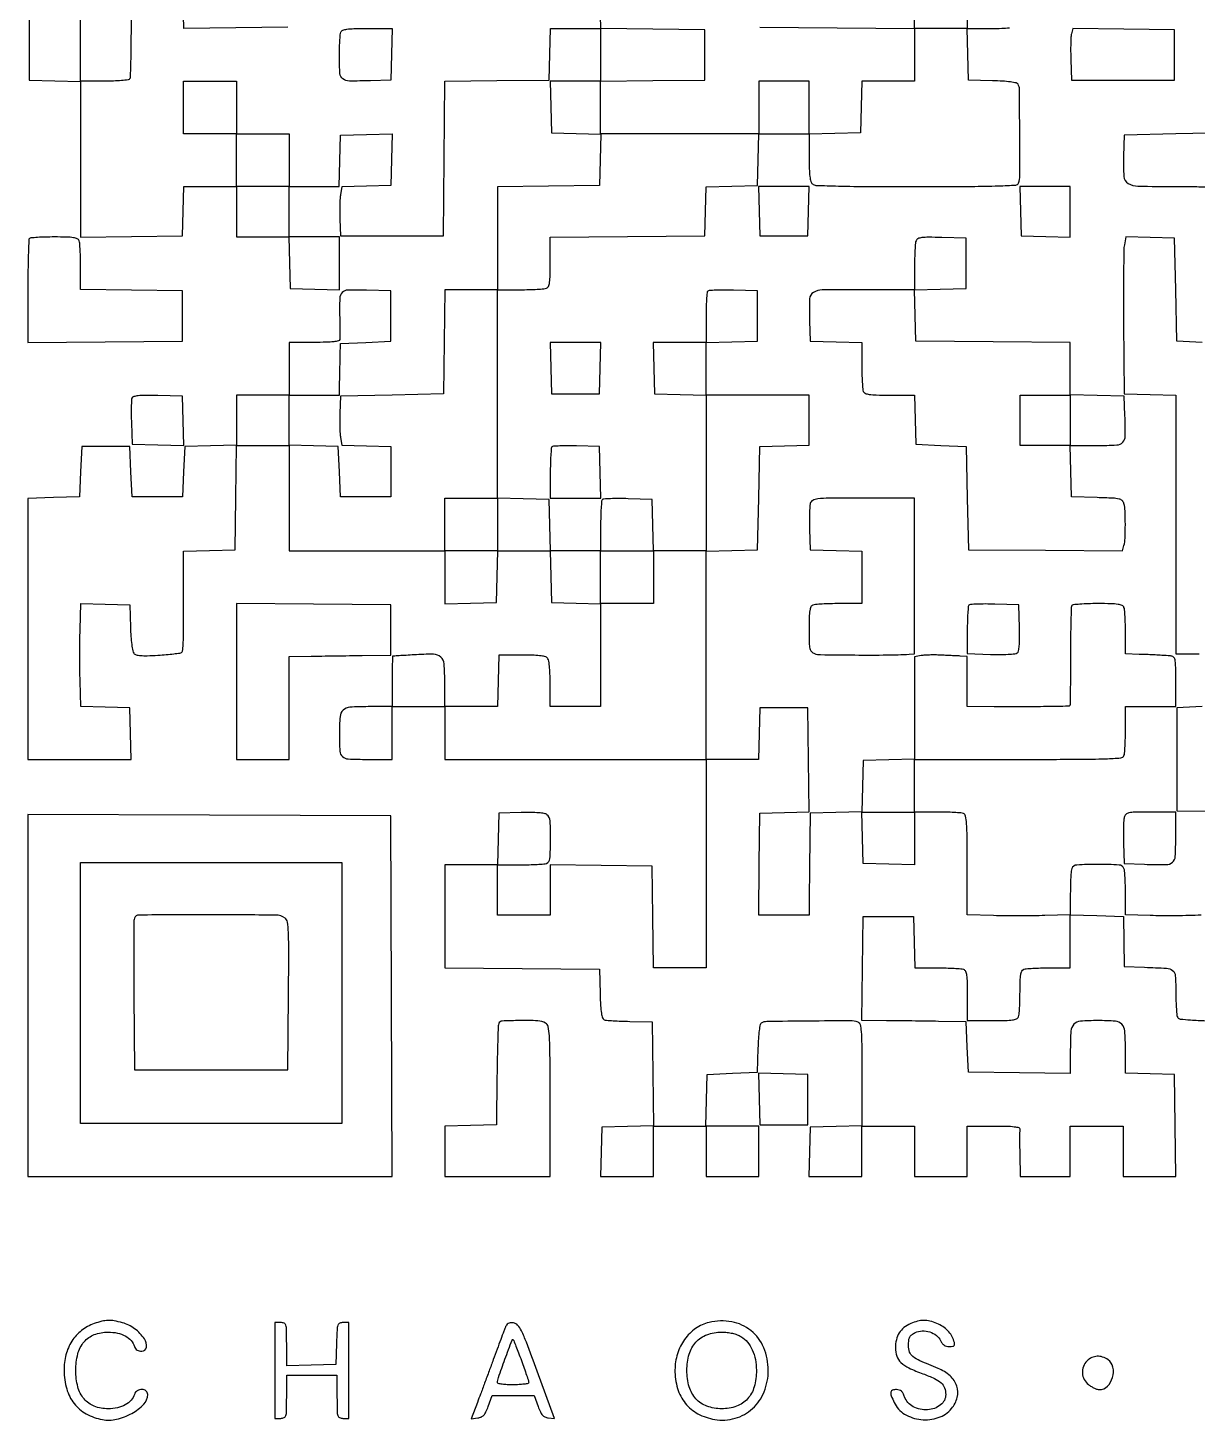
# Model space of a CAD drawing. Extents: x 179 to 1071, y 112 to 1107.
# Drawn here: x 179 to 667, y 112 to 693 of the extents above; entities that cross this region are included whole.
import ezdxf

# ---------------------------------------------------------------- set-up
doc = ezdxf.new("R2010")
doc.units = 0

msp = doc.modelspace()

# ---------------------------------------------------------------- linework, layer by layer
for points in [[(179.5, 715), (179.5, 671.5), (190.25, 671.216168), (201, 670.932337), (201, 638.446281), (201, 605.960225), (222.25, 606.230112), (243.5, 606.5), (243.784983, 616.75), (244.069966, 627), (255.034983, 627), (266, 627), (266, 616.5), (266, 606), (276.966168, 606), (287.932337, 606), (288.216168, 595.25), (288.5, 584.5), (298.75, 584.215017), (309, 583.930034), (309, 594.965017), (309, 606), (298.5, 606), (288, 606), (288, 616.5), (288, 627), (298.466168, 627), (308.932337, 627), (309.216168, 637.75), (309.5, 648.5), (320.284178, 648.784178), (331.068357, 649.068357), (330.784178, 638.284178), (330.5, 627.5), (320.288831, 627.215446), (310.077661, 626.930891), (309.481052, 623.715446, 0.030047), (309.270626, 622.018638, 0.00876), (309.150106, 619.388287, 0.008769), (309.118216, 616.415823, 0.009283), (309.192221, 613.5), (309.5, 606.5), (331, 606.5), (352.5, 606.5), (352.763827, 638.730536), (353.027655, 670.961072), (374.763827, 671.230536), (396.5, 671.5), (396.783832, 682.25), (397.067663, 693), (407.533832, 693), (418, 693), (418, 682), (418, 671), (407.466168, 671), (396.932337, 671), (397.216168, 660.25), (397.5, 649.5), (407.783473, 649.214647), (418.066946, 648.929295), (417.783473, 638.214647), (417.5, 627.5), (396.25, 627.230112), (375, 626.960225), (375, 605.480112), (375, 584), (364.019502, 584), (353.039005, 584), (352.769502, 562.25), (352.5, 540.5), (331, 540), (309.5, 539.5), (309.192221, 532.5, 0.009283), (309.118216, 529.584177, 0.008769), (309.150106, 526.611713, 0.00876), (309.270626, 523.981362, 0.030047), (309.481052, 522.284554), (310.077661, 519.069109), (320.288831, 518.784554), (330.5, 518.5), (330.5, 508), (330.5, 497.5), (320, 497.5), (309.5, 497.5), (309, 508), (308.5, 518.5), (298.25, 518.784983), (288, 519.069966), (288, 529.534983), (288, 540), (298.5, 540), (309, 540), (309.111066, 545.75, -0.000597), (309.16368, 548.315351, -0.000388), (309.230318, 551.279688, -0.00039), (309.29986, 554.172908, -0.000742), (309.361066, 556.5), (309.5, 561.5), (320, 562), (330.5, 562.5), (330.5, 573), (330.5, 583.5), (320.328217, 583.78412, 0.011983), (312.528392, 583.814999, 0.195418), (310.17146, 582.801849, 0.190154), (309.155908, 580.419943, 0.011254), (309.118381, 572.42637, -0.001773), (309.162999, 569.299259, -0.00237), (309.179978, 566.461184, -0.00165), (309.175083, 564.081611, -0.024531), (309.129791, 563.25, -0.314515), (308.605545, 562.643644, -0.032862), (306.653411, 562.282852, -0.023176), (303.524501, 562.061227, -0.006093), (298.5, 562), (288, 562), (288, 551), (288, 540), (277, 540), (266, 540), (266, 529.533832), (266, 519.067663), (255.25, 518.783832), (244.5, 518.5), (244, 508), (243.5, 497.5), (233, 497.5), (222.5, 497.5), (222, 508), (221.5, 518.5), (211.5, 518.5), (201.5, 518.5), (201, 508), (200.5, 497.5), (189.75, 497.216168), (179, 496.932337), (179, 442.466168), (179, 388), (200.533832, 388), (222.067663, 388), (221.783832, 398.75), (221.5, 409.5), (211.313661, 409.78428), (201.127322, 410.068561), (200.813661, 420.634173, -0.004716), (200.715749, 425.469323, -0.002696), (200.684084, 431.308116, -0.002693), (200.715539, 437.181943, -0.004469), (200.813009, 442.134181), (201.126018, 453.068575), (211.313009, 452.784287), (221.5, 452.5), (221.790118, 443.054124, 0.010537), (221.982701, 439.33807, 0.014199), (222.323088, 435.987669, 0.011218), (222.744058, 433.240965, 0.130282), (223.197084, 432.262528, 0.156228), (224.185641, 431.631511, 0.045078), (225.994841, 431.324531, 0.027739), (228.796498, 431.261433, 0.007302), (233.278873, 431.47473, 0.005351), (236.781245, 431.730351, 0.007631), (239.884175, 432.037988, 0.004584), (242.477203, 432.35921, 0.105679), (243.175944, 432.60874, 0.23162), (243.543342, 433.19214, 0.007686), (243.800713, 435.999393, 0.013192), (243.970166, 439.407936, 0.008634), (243.993868, 443.342414, -0.001384), (243.954355, 448.004728, -0.000779), (243.930883, 453.664084, -0.000778), (243.92498, 459.376485, -0.001273), (243.93983, 464.216168), (244, 474.932337), (254.75, 475.216168), (265.5, 475.5), (265.769502, 497.25), (266.039005, 519), (277.019502, 519), (288, 519), (288, 497), (288, 475), (320.5, 475), (353, 475), (353, 463.966168), (353, 452.932337), (363.75, 453.216168), (374.5, 453.5), (374.783832, 464.25), (375.067663, 475), (386, 475), (396.932337, 475), (397.216168, 464.25), (397.5, 453.5), (407.75, 453.215017), (418, 452.930034), (418, 431.465017), (418, 410), (407.5, 410), (397, 410), (396.984687, 419.25, 0.009417), (396.909853, 422.901756, 0.01245), (396.696332, 426.221825, 0.00988), (396.396689, 428.962891, 0.109209), (396.024555, 429.99451, 0.171222), (395.084581, 430.735978, 0.04751), (393.229992, 431.177624, 0.027898), (390.25304, 431.425439, 0.006678), (385.289868, 431.49451), (375.5, 431.5), (375.216168, 420.75), (374.932337, 410), (363.966168, 410), (353, 410), (353, 419.964816, 0.018486), (352.70887, 427.836462, 0.192208), (351.316585, 430.691543, 0.185082), (348.313111, 431.860867, 0.016937), (340.157721, 431.627347, 0.000292), (336.820772, 431.416568, 0.000466), (333.969768, 431.232141, 0.000082), (331.448979, 431.066299, 0.025908), (331.25, 431.042778, 0.358071), (331.147842, 430.924795, 0.000558), (331.073438, 427.928191, 0.003696), (331.017975, 424.52913, 0.002231), (331, 420.5), (331, 410), (321.035184, 410, 0.016247), (313.365571, 409.750721, 0.174549), (310.559388, 408.52907, 0.186703), (309.274311, 405.837384, 0.019069), (309, 398.647529, 0.01362), (309.196463, 391.43646, 0.195954), (310.269946, 389.16497, 0.176701), (312.674412, 388.169508, 0.010683), (320.606989, 388), (331, 388), (331, 399), (331, 410), (342, 410), (353, 410), (353, 399), (353, 388), (407.5, 388), (462, 388), (462, 344.5), (462, 301), (451.019888, 301), (440.039775, 301), (439.769888, 322.25), (439.5, 343.5), (418.25, 343.769888), (397, 344.039775), (397, 333.519888), (397, 323), (386, 323), (375, 323), (375, 333.5), (375, 344), (384.418213, 344, 0.005951), (388.140776, 344.044305, 0.007831), (391.534475, 344.178303, 0.005915), (394.361889, 344.367894, 0.07203), (395.418213, 344.606989, 0.291576), (396.815746, 346.49595, 0.015142), (397.12652, 354.406284, 0.016944), (396.930207, 362.28891, 0.207735), (395.600715, 364.916414, 0.132968), (394.513859, 365.412685, 0.020746), (392.150171, 365.703614, 0.018924), (388.957683, 365.84141, 0.009044), (384.850715, 365.788859), (375.5, 365.5), (375.216168, 354.75), (374.932337, 344), (363.966168, 344), (353, 344), (353, 322.513853), (353, 301.027706), (385.25, 300.763853), (417.5, 300.5), (417.78548, 290.205, 0.006512), (417.990646, 285.172696, 0.02504), (418.315173, 282.058752, 0.038147), (418.771319, 280.112102, 0.228339), (419.465675, 279.374798, 0.070471), (420.418437, 279.156034, 0.004821), (423.188385, 278.946933, 0.006813), (426.508777, 278.773856, 0.005059), (430.180195, 278.669798), (439.5, 278.5), (439.769408, 256.784029), (440.038815, 235.068057), (429.269408, 234.784029), (418.5, 234.5), (418.215017, 224.25), (417.930034, 214), (428.965017, 214), (440, 214), (440, 224.5), (440, 235), (451, 235), (462, 235), (462, 224.5), (462, 214), (473, 214), (484, 214), (484, 224.5), (484, 235), (472.966168, 235), (461.932337, 235), (462.216168, 245.75), (462.5, 256.5), (473, 257), (483.5, 257.5), (483.788805, 267.464966, -0.009185), (483.978344, 271.465495, -0.015642), (484.302506, 274.797089, -0.011428), (484.70247, 277.423379, -0.213988), (485.160452, 278.099165, -0.13594), (487.320716, 278.728202, -0.001145), (504.929603, 278.919042, -0.001586), (522.196447, 279.011854, -0.092414), (525.290056, 278.44219, -0.246595), (526.259679, 277.338547, -0.039969), (526.722306, 274.423861, -0.017504), (526.9528, 269.005, -0.001876), (527, 256.426843), (527, 235.067663), (516.25, 234.783832), (505.5, 234.5), (505.215017, 224.25), (504.930034, 214), (515.965017, 214), (527, 214), (527, 224.5), (527, 235), (538, 235), (549, 235), (549, 224.5), (549, 214), (560, 214), (571, 214), (571, 224.5), (571, 235), (582.043837, 235, -0.005353), (587.436059, 234.942266, -0.023244), (590.625709, 234.725378, -0.037204), (592.514505, 234.364582, -0.375493), (592.925354, 233.75, 0.029686), (592.865555, 232.894407, 0.001563), (592.84552, 230.15, 0.00246), (592.84795, 226.884359, 0.001786), (592.881517, 223.25), (593, 214), (603.5, 214), (614, 214), (614, 224.5), (614, 235), (625, 235), (636, 235), (636, 224.5), (636, 214), (647.019888, 214), (658.039775, 214), (657.769888, 235.25), (657.5, 256.5), (647.25, 256.784983), (637, 257.069966), (637, 266.999799, 0.016485), (636.747657, 274.651262, 0.17634), (635.514519, 277.449907, 0.185219), (632.799468, 278.729405, 0.018529), (625.5, 279, 0.018566), (618.196227, 278.728706, 0.18577), (615.482591, 277.445848, 0.175931), (614.251099, 274.639645, 0.016312), (614, 266.944929), (614, 256.960225), (592.75, 257.230112), (571.5, 257.5), (571, 268), (570.5, 278.5), (559, 278.679933, 0.000635), (553.850363, 278.753963, 0.000405), (547.861459, 278.827593, 0.000407), (541.989287, 278.890248, 0.000758), (537.230498, 278.929933), (526.960995, 279), (527.230498, 300.75), (527.5, 322.5), (538, 322.5), (548.5, 322.5), (548.783832, 311.75), (549.067663, 301), (558.452044, 301, -0.005972), (562.161644, 300.955693, -0.007852), (565.544413, 300.821697, -0.005942), (568.36267, 300.632085, -0.07196), (569.418213, 300.393011, -0.205218), (570.23239, 299.601595, -0.063068), (570.69735, 297.913621, -0.030363), (570.940414, 294.960143, -0.005351), (571, 289.393011), (571, 279), (581.393011, 279, 0.005351), (586.960143, 279.059586, 0.030363), (589.913621, 279.30265, 0.063068), (591.601595, 279.76761, 0.205218), (592.393011, 280.581787, 0.070701), (592.631706, 281.623534, 0.006434), (592.821697, 284.287222, 0.008233), (592.955664, 287.484808, 0.006352), (593, 290.974799, -0.006824), (593.063195, 295.605148, -0.03479), (593.312102, 298.167248, -0.070258), (593.783827, 299.656877, -0.191652), (594.581787, 300.393011, -0.070946), (595.626193, 300.631778, -0.006338), (598.31865, 300.821697, -0.008159), (601.550804, 300.955669, -0.006277), (605.081787, 301), (614, 301), (614, 312.032751), (614, 323.065502), (625.102322, 322.782751), (636.204643, 322.5), (636.352322, 312), (636.5, 301.5), (645, 301.24922, -0.007385), (654.164431, 300.843286, -0.15642), (656.674832, 299.871436, -0.210445), (657.795415, 297.69926, -0.014945), (658.015313, 290.730948, 0.007823), (658.078056, 287.105486, 0.010753), (658.255482, 283.850545, 0.007677), (658.502305, 281.155111, 0.115324), (658.811407, 280.270909, 0.228384), (659.821704, 279.64341, 0.009456), (664.179757, 279.259718, 0.01097), (670.538324, 278.960859, 0.003025)], [(222.102628, 703.100652, 0.002817), (222.046534, 692.840327, -0.002735), (222.005607, 685.125228, -0.004251), (221.877342, 678.472633, -0.001363), (221.701992, 672.726258, -0.130825), (221.465907, 671.944837, -0.227666), (220.878509, 671.56873, -0.008073), (218.133335, 671.277546, -0.013504), (214.792931, 671.068415, -0.00888), (210.940983, 671), (201, 671), (200.945393, 681.75, -0.00107), (200.927502, 687.836238, -0.000209), (200.923312, 698.805052, -0.000222)], [(668.614997, 323, -0.005772), (663.695685, 322.830917, -0.003519), (657.882746, 322.739212, -0.003526), (652.119169, 322.729502, -0.006238), (647.364997, 322.814338), (637, 323.128677), (637, 331.982551, 0.006322), (636.955666, 335.488883, 0.008203), (636.821697, 338.70025, 0.006396), (636.631734, 341.375401, 0.070799), (636.393011, 342.418213, 0.294833), (634.336862, 343.920436, 0.014388), (625.5, 344.174786, 0.014388), (616.663138, 343.920436, 0.294833), (614.606989, 342.418213, 0.070799), (614.368266, 341.375401, 0.006396), (614.178303, 338.70025, 0.008203), (614.044334, 335.488883, 0.006322), (614, 331.982551), (614, 323.128677), (603.400107, 322.814338, -0.004692), (598.554047, 322.716137, -0.002696), (592.712026, 322.6841, -0.002693), (586.841483, 322.71519, -0.004492), (581.900107, 322.812384), (571, 323.124768), (571, 343.955395, 0.002113), (570.950186, 355.740773, 0.016301), (570.723731, 361.253842, 0.031071), (570.301136, 364.347193, 0.257072), (569.418213, 365.393011, 0.07203), (568.361889, 365.632106, 0.005915), (565.534475, 365.821697, 0.007831), (562.140776, 365.955695, 0.005951), (558.418213, 366), (549, 366), (549, 354.966168), (549, 343.932337), (538.25, 344.216168), (527.5, 344.5), (527.215829, 355.283485), (526.931657, 366.06697), (516.215829, 365.783485), (505.5, 365.5), (505.322108, 354.5, 0.000681), (505.248714, 349.544418, 0.000421), (505.17529, 343.720312, 0.000422), (505.112467, 337.967405, 0.00076), (505.072108, 333.25), (505, 323), (494.480112, 323), (483.960225, 323), (484.230112, 344.25), (484.5, 365.5), (494.769404, 365.785197), (505.038809, 366.070395), (504.769404, 387.785197), (504.5, 409.5), (494.5, 409.5), (484.5, 409.5), (484.216168, 398.75), (483.932337, 388), (472.966168, 388), (462, 388), (462, 431.5), (462, 475), (451, 475), (440, 475), (440, 464), (440, 453), (429, 453), (418, 453), (418, 464), (418, 475), (407.533832, 475), (397.067663, 475), (396.783832, 485.75), (396.5, 496.5), (385.75, 496.783832), (375, 497.067663), (375, 486.033832), (375, 475), (364, 475), (353, 475), (353, 486), (353, 497), (364, 497), (375, 497), (375, 540.5), (375, 584), (384.418213, 584, 0.005951), (388.140776, 584.044305, 0.007831), (391.534475, 584.178303, 0.005915), (394.361889, 584.367894, 0.07203), (395.418213, 584.606989, 0.205108), (396.23226, 585.397946, 0.063129), (396.69728, 587.084163, 0.030397), (396.940388, 590.034221, 0.005362), (397, 595.593136), (397, 605.972294), (429.25, 606.236147), (461.5, 606.5), (461.784613, 616.716519), (462.069227, 626.933039), (472.784613, 627.216519), (483.5, 627.5), (483.783832, 638.25), (484.067663, 649), (451.033832, 649), (418, 649), (418, 659.980498), (418, 670.960995), (439.75, 671.230498), (461.5, 671.5), (461.5, 682), (461.5, 692.5), (439.783635, 692.769409), (418.06727, 693.038817), (417.783635, 703.769409)], [(571, 703.393011), (571, 693), (580.877555, 693, 0.007901), (585.397263, 693.071425, 0.021062), (588.612984, 693.308923, 0.025568)], [(484.5, 693.5), (516.75, 693.236147), (549, 692.972294), (549, 702.404359, -0.005942)], [(679.5, 649.5), (658, 649), (636.5, 648.5), (636.211167, 639.756819, 0.02411), (636.340494, 631.241794, 0.251011), (638.123981, 628.366877, 0.126743), (642.227087, 627.224508, 0.004849), (658.181631, 627.069767, -0.003685), (665.962126, 627.012422, -0.005791), (672.644869, 626.836479, -0.001881)], [(669, 562), (658.5, 562.5), (658, 584), (657.5, 605.5), (647.301769, 605.784412), (637.103537, 606.068823), (636.544182, 602.784412, 0.038415), (636.330077, 600.461078, 0.001474), (636.224803, 591.799171, 0.002632), (636.184386, 581.540652, 0.001852), (636.242413, 570), (636.5, 540.5), (647.25, 540.216168), (658, 539.932337), (658.050699, 529.716168, -0.001057), (658.068554, 523.449345, -0.000128), (658.075185, 509.649437, -0.000152), (658.073907, 493.250024, -0.000125), (658.062863, 475.75), (658.024329, 432), (667.762165, 431.984687, -0.007765)]]:
    msp.add_lwpolyline(points, format="xyb")
for points in [[(287.5, 693.5), (265.784029, 693.230592), (244.068057, 692.961185), (243.784029, 703.730592)], [(669, 410), (658.5, 409.5), (658.5, 388), (658.5, 366.5), (691.283971, 366.236292)]]:
    msp.add_lwpolyline(points)
for points in [[(330.783832, 682.25), (330.5, 671.5), (322, 671.204946, -0.009253), (313.164284, 671.06185, -0.161461), (310.475084, 671.960401, -0.216958), (309.247889, 674.202118, -0.018396), (309, 680.937265, -0.00629), (309.044332, 684.460948, -0.008172), (309.178303, 687.686947, -0.006355), (309.368235, 690.374278, -0.070903), (309.606989, 691.418213, -0.205485), (310.399526, 692.232706, -0.062919), (312.091792, 692.697521, -0.03028), (315.053621, 692.940479, -0.005326), (320.640821, 693), (331.067663, 693)], [(549, 682), (549, 671), (538.033832, 671), (527.067663, 671), (526.783832, 660.25), (526.5, 649.5), (515.75, 649.216168), (505, 648.932337), (505, 659.966168), (505, 671), (494.5, 671), (484, 671), (484, 660), (484, 649), (494.5, 649), (505, 649), (505, 639.122445, 0.007496), (505.070532, 634.417832, 0.023288), (505.313089, 631.255375, 0.032285), (505.71608, 629.133236, 0.157755), (506.362163, 628.114395, 0.165876), (507.867034, 627.541132, 0.002579), (517.230604, 627.259671, 0.00503), (530.088268, 627.068957, 0.001489), (549.771172, 627.033641, 0.001067), (572.754849, 627.109883, 0.007225), (584.125584, 627.33621, 0.006413), (591.233661, 627.671805, 0.294166), (592.360571, 628.497249, 0.091583), (592.925571, 631.537378, 0.001415), (592.894574, 649.40662, 0.001003), (592.77483, 667.634522, 0.137099), (592.172422, 669.721015, 0.203802), (591.400596, 670.266368, 0.018688), (589.037949, 670.685702, 0.01895), (585.782755, 671.013589, 0.00838), (581.464966, 671.211195), (571.5, 671.5), (571.216168, 682.25), (570.932337, 693), (559.966168, 693), (549, 693)], [(614.478972, 690.769818, 0.047804), (614.273473, 689.411203, 0.007286), (614.163731, 686.669884, 0.008098), (614.133698, 683.420747, 0.006937), (614.204946, 680), (614.5, 671.5), (636, 671.5), (657.5, 671.5), (657.5, 682), (657.5, 692.5), (636.274026, 692.769818), (615.048052, 693.039636)], [(179.666667, 605.333333, 0.189792), (179.396104, 604.711293, 0.00122), (179.195833, 598.591764, 0.004647), (179.048092, 591.550756, 0.002921), (179, 583.31948), (179, 561.972294), (211.25, 562.236147), (243.5, 562.5), (243.5, 573), (243.5, 583.5), (222.25, 583.769888), (201, 584.039775), (201, 593.4381, 0.005963), (200.955694, 597.153043, 0.007843), (200.821697, 600.540317, 0.005931), (200.632094, 603.362347, 0.071989), (200.393011, 604.418213, 0.199759), (199.624187, 605.225925, 0.066055), (198.020372, 605.693741, 0.032092), (195.231606, 605.939041, 0.005893), (190.059678, 606, 0.006396), (186.284117, 605.951702, 0.009619), (182.994614, 605.804167, 0.005003), (180.240534, 605.599816, 0.177151)], [(549.619905, 604.451872, 0.071617), (549.375852, 603.377748, 0.006076), (549.182097, 600.544363, 0.007957), (549.045258, 597.143198, 0.006075), (549, 593.418213), (549, 584), (527.519052, 584, 0.003484), (510.504163, 583.881453, 0.129107), (506.800938, 582.853655, 0.257598), (505.205453, 580.186192, 0.017378), (505.204946, 571), (505.5, 562.5), (516.25, 562.216168), (527, 561.932337), (527, 552.547956, 0.005972), (527.044307, 548.838356, 0.007852), (527.178303, 545.455587, 0.005942), (527.367915, 542.63733, 0.07196), (527.606989, 541.581787, 0.204941), (528.397244, 540.767938, 0.063222), (530.080782, 540.302828, 0.030449), (533.025624, 540.059653, 0.005378), (538.572006, 540), (548.930034, 540), (549.215017, 529.75), (549.5, 519.5), (560, 519), (570.5, 518.5), (571, 497), (571.5, 475.5), (603.629787, 475.236306), (635.759575, 474.972611), (636.366133, 477.236306, 0.055072), (636.833963, 480.295127, 0.010261), (636.954652, 485.982964, 0.010237), (636.842148, 491.670464, 0.055476), (636.378274, 494.717265, 0.141505), (635.627557, 495.960978, 0.132685), (634.311084, 496.650964, 0.0442), (631.7238, 496.990753, 0.00392), (625.141929, 497.217265), (614.5, 497.5), (614.216168, 508.25), (613.932337, 519), (624.947116, 519, 0.011644), (633.386769, 519.196568, 0.193791), (635.888604, 520.342175, 0.190015), (636.923746, 522.911448, 0.011127), (636.796504, 531.503355), (636.5, 539.5), (625.25, 539.782751), (614, 540.065502), (614, 551.018898), (614, 561.972294), (581.75, 562.236147), (549.5, 562.5), (549.216515, 573.215829), (548.93303, 583.931657), (559.716515, 584.215829), (570.5, 584.5), (570.5, 595), (570.5, 605.5), (560.369905, 605.783659, 0.005077), (554.789027, 605.883234, 0.032748), (551.976461, 605.720524, 0.074653), (550.405548, 605.281886, 0.198307)], [(462.699448, 583.366114, 0.177451), (462.419778, 582.762931, 0.004898), (462.205463, 579.836713, 0.009512), (462.050668, 576.343898, 0.006317), (462, 572.333333), (462, 562), (450.966168, 562), (439.932337, 562), (440.216168, 551.25), (440.5, 540.5), (451.25, 540.216168), (462, 539.932337), (462, 507.432337), (462, 474.932337), (472.75, 475.216168), (483.5, 475.5), (484, 497), (484.5, 518.5), (494.75, 518.784983), (505, 519.069966), (505, 529.534983), (505, 540), (483.5, 540), (462, 540), (462, 550.966168), (462, 561.932337), (472.75, 562.216168), (483.5, 562.5), (483.5, 573), (483.5, 583.5), (473.449448, 583.782781, 0.006672), (469.547259, 583.840477, 0.010046), (466.145783, 583.777033, 0.005301), (463.300668, 583.636532, 0.183378)], [(222.44069, 538.706038, 0.08044), (222.24673, 537.777249, 0.005694), (222.156546, 535.121982, 0.007919), (222.135127, 531.937236, 0.005886), (222.208575, 528.420857), (222.5, 519.5), (233.285361, 519.21581), (244.070721, 518.931619), (243.785361, 529.21581), (243.5, 539.5), (233.232115, 539.785181, 0.005806), (228.041094, 539.869045, 0.026058), (225.006728, 539.724611, 0.044386), (223.172066, 539.374845, 0.236067)], [(397.700461, 518.367127, 0.177417), (397.420396, 517.763196, 0.00491), (397.20576, 514.83701, 0.009524), (397.050742, 511.343969, 0.006326), (397, 507.333333), (397, 497), (407.533832, 497), (418.067663, 497), (417.783832, 507.75), (417.5, 518.5), (407.950461, 518.783794, 0.007041), (404.240283, 518.841782, 0.010544), (401.000338, 518.778463, 0.005798), (398.297812, 518.637197, 0.182377)], [(418.699448, 496.366114, 0.177451), (418.419778, 495.762931, 0.004898), (418.205463, 492.836713, 0.009512), (418.050668, 489.343898, 0.006317), (418, 485.333333), (418, 475), (429.033832, 475), (440.067663, 475), (439.783832, 485.75), (439.5, 496.5), (429.449448, 496.782781, 0.006672), (425.547259, 496.840477, 0.010046), (422.145783, 496.777033, 0.005301), (419.300668, 496.636532, 0.183378)], [(505.473998, 494.75, 0.047969), (505.270341, 493.400533, 0.007225), (505.16227, 490.664062, 0.008052), (505.13333, 487.419301, 0.006878), (505.204946, 484), (505.5, 475.5), (516.25, 475.216168), (527, 474.932337), (527, 463.966168), (527, 453), (517.581787, 453, 0.005951), (513.859224, 452.955695, 0.007831), (510.465525, 452.821697, 0.005915), (507.638111, 452.632106, 0.07203), (506.581787, 452.393011, 0.197107), (505.777238, 451.634987, 0.067463), (505.308102, 450.06985, 0.032957), (505.061662, 447.357436, 0.006179), (505, 442.36826, 0.004644), (505.053958, 436.55937, 0.049611), (505.330817, 434.218381, 0.136947), (505.996558, 432.967414, 0.118073), (507.25, 432.156054, 0.081883), (509.766064, 431.708543, 0.001353), (524.041652, 431.567013, 0.003858), (537.647886, 431.573928, 0.012222), (546.75, 431.871365), (549, 432), (549, 464.5), (549, 497), (527.519052, 497, 0.001335), (513.232408, 496.961864, 0.024098), (508.666665, 496.717249, 0.09572), (506.510564, 496.067801, 0.213591)], [(266, 420.513853), (266, 388), (277, 388), (288, 388), (288, 409.5), (288, 431), (297.25, 431.086779, 0.000584), (301.645003, 431.133146, 0.000277), (307.307812, 431.202645, 0.000275), (313.230203, 431.281867, 0.000389), (318.5, 431.359357), (330.5, 431.545156), (330.5, 442.022578), (330.5, 452.5), (298.25, 452.763853), (266, 453.027706)], [(614.593901, 452.151935, 0.131866), (614.381504, 451.443686, 0.001085), (614.223732, 445.594646, 0.003784), (614.10762, 438.856242, 0.002415), (614.069767, 431.020152, -0.001417), (614.047672, 423.221377, -0.002309), (613.979616, 416.604625, -0.000304), (613.88842, 410.725865, -0.194726), (613.762869, 410.429536, -0.194303), (613.151192, 410.169787, -0.000538), (604.033052, 410.017738, -0.003154), (593.863671, 409.923279, -0.002123), (582.25, 409.937986), (571, 410), (571, 420.5), (571, 431), (568, 431.125, -0.000897), (566.490601, 431.190605, -0.000321), (564.339063, 431.289374, -0.000319), (561.979926, 431.4007, -0.000377), (559.75, 431.50904, 0.009924), (557.538322, 431.574202, 0.00879), (555.234375, 431.555835, 0.008861), (553.160189, 431.466024, 0.026501), (551.75, 431.304585), (549, 430.841089), (549, 409.454376), (549, 388.067663), (538.25, 387.783832), (527.5, 387.5), (527.216168, 376.75), (526.932337, 366), (537.966168, 366), (549, 366), (549, 377), (549, 388), (592.393011, 388, 0.00089), (617.663739, 388.044988, 0.008094), (628.682637, 388.26261, 0.010271), (635.111256, 388.626062, 0.28955), (636.393011, 389.581787, 0.07203), (636.632106, 390.638111, 0.005915), (636.821697, 393.465525, 0.007831), (636.955695, 396.859224, 0.005951), (637, 400.581787), (637, 410), (647.5, 410), (658, 410), (658, 420.5, 0.003352), (657.954921, 427.224924, 0.048655), (657.69244, 429.587618, 0.175767), (657.016838, 430.675217, 0.149258), (655.75, 431.167506, 0.001986), (652.205797, 431.417209, 0.003814), (649.36184, 431.584448, 0.003716), (646.467483, 431.710946, 0.001781), (642.75, 431.832494), (637, 432), (637, 440.918213, 0.006277), (636.955669, 444.449196, 0.008159), (636.821697, 447.68135, 0.006338), (636.631778, 450.373807, 0.070946), (636.393011, 451.418213, 0.204749), (635.603555, 452.231836, 0.063329), (633.923064, 452.697049, 0.030509), (630.984155, 452.9403, 0.005396), (625.452028, 453, 0.00767), (621.453524, 452.938656, 0.011817), (617.999681, 452.750881, 0.006287), (615.134186, 452.490785, 0.232595)], [(571.699448, 452.366114, 0.176065), (571.420159, 451.767972, 0.005385), (571.205463, 449.003745, 0.010004), (571.050689, 445.694514, 0.006682), (571, 441.901953), (571, 432.13724), (580.75, 431.813621, 0.009019), (584.578343, 431.755645, 0.012459), (588.013227, 431.851198, 0.009092), (590.848668, 432.052604, 0.132068), (591.784391, 432.395987, 0.184056), (592.383834, 433.286585, 0.033383), (592.710287, 435.288486, 0.023848), (592.853365, 438.31633, 0.007288), (592.784391, 442.900987), (592.5, 452.5), (582.449448, 452.782781, 0.006672), (578.547259, 452.840477, 0.010046), (575.145783, 452.777033, 0.005301), (572.300668, 452.636532, 0.183378)], [(636.473998, 363.75, 0.047969), (636.270341, 362.400533, 0.007225), (636.16227, 359.664062, 0.008052), (636.13333, 356.419301, 0.006878), (636.204946, 353), (636.5, 344.5), (645, 344.204946, 0.009927), (653.965089, 344.071849, 0.179688), (656.602972, 345.066531, 0.203196), (657.788355, 347.49751, 0.01319), (658, 355.519052), (658, 366), (647.519052, 366, 0.003699), (640.912698, 365.951121, 0.046575), (638.435825, 365.682876, 0.147004), (637.190844, 365.014208, 0.135915)], [(223.453816, 321.740243, 0.089548), (223.261817, 320.729866, 0.000598), (223.19019, 311.747155, 0.00234), (223.168607, 301.460077, 0.00149), (223.235201, 289.490243), (223.5, 258.5), (255.5, 258.5), (287.5, 258.5), (287.765726, 289.5, 0.001225), (287.879013, 308.006621, 0.012082), (287.71941, 315.793845, 0.024457), (287.315418, 320.099227, 0.201729), (286.324597, 321.75, 0.157681), (282.495237, 323.016106, 0.001671), (254.221233, 323.106234, 0.001077), (225.335041, 323.03952, 0.309316)], [(375.474955, 277.75, 0.079337), (375.282691, 276.78105, 0.001128), (375.073173, 270.845312, 0.003098), (374.888033, 263.947003, 0.002033), (374.75634, 256), (374.5, 235.5), (363.75, 235.216168), (353, 234.932337), (353, 224.466168), (353, 214), (374.971999, 214), (396.943997, 214), (396.926485, 245.489174, 0.001068), (396.873566, 265.150501, 0.013441), (396.638265, 272.56911, 0.033524), (396.146449, 276.463897, 0.225396), (395.020228, 277.989174, 0.111886), (391.73448, 278.893413, 0.014487), (384.405886, 279.016074, 0.009322), (376.883686, 278.783719, 0.300334)], [(206.655189, 152.541351, 0.080511), (201.36471, 149.62932, 0.084147), (197.357772, 145.232609, 0.080319), (194.893364, 139.575777, 0.065193), (194.09804, 133, 0.066495), (195.20624, 125.283178, 0.097025), (198.301431, 119.172823, 0.102048), (203.334312, 114.88973, 0.080507), (210.090772, 112.491906, 0.103093), (216.016811, 112.640687, 0.068257), (222.392443, 115.090594, 0.073487), (227.353408, 118.860996, 0.196005), (229, 122.9, 0.217583), (228.300182, 124.432027, 0.174455), (226.590747, 125.091885, 0.151173), (224.662991, 124.54356, 0.173272), (223.508279, 123.026085, -0.105962), (222.08797, 120.536625, -0.08529), (219.669117, 118.616245, -0.073405), (216.398706, 117.406461, -0.051987), (212.5, 117, -0.09148), (206.727359, 118.06507, -0.126935), (202.45697, 121.09715, -0.113001), (199.866655, 126.124026, -0.062772), (199, 133, -0.062772), (199.866655, 139.875974, -0.113001), (202.45697, 144.90285, -0.126935), (206.727359, 147.93493, -0.09148), (212.5, 149, -0.051987), (216.398706, 148.593539, -0.073405), (219.669117, 147.383755, -0.08529), (222.08797, 145.463375, -0.105962), (223.508279, 142.973915, 0.084328), (223.936101, 142.14322, 0.08871), (224.60805, 141.517245, 0.082371), (225.499882, 141.131044, 0.061149), (226.567388, 141, 0.379294), (228.48753, 142.701362, 0.181833), (227.645003, 146.158303, 0.083838), (223.570587, 150.393249, 0.091912), (218.453076, 152.891347, 0.022282), (215.037686, 153.677559, 0.052888), (212.440816, 153.875357, 0.054065), (209.894783, 153.52258, 0.024202)], [(282, 133), (282, 113), (284.5, 113, 0.104331), (285.950811, 113.306062, 0.224677), (286.680556, 114.15, 0.064117), (286.955995, 116.064536, 0.003707), (287, 122), (287, 131), (297.5, 131), (308, 131), (308, 122, 0.003707), (308.044005, 116.064536, 0.064117), (308.319444, 114.15, 0.224677), (309.049189, 113.306062, 0.104331), (310.5, 113), (313, 113), (313, 133), (313, 153), (310.538933, 153, 0.108827), (309.119531, 152.687359, 0.211231), (308.367862, 151.831808, 0.063773), (308.023151, 149.90618, 0.004188), (307.788933, 144.25), (307.5, 135.5), (297.25, 135.215017), (287, 134.930034), (287, 143.965017, 0.003684), (286.956076, 149.925856, 0.063889), (286.680824, 151.846502, 0.224551), (285.950864, 152.692806, 0.104705), (284.5, 153), (282, 153)], [(378.129369, 150.816376, 0.001464), (377.587313, 149.362908, 0.000153), (376.326753, 145.949185, 0.00019), (374.827942, 141.881687, 0.000152), (373.216753, 137.5, -0.000437), (371.481531, 132.7893, -0.000352), (369.608639, 127.729509, -0.000356), (367.872401, 123.05923, -0.000915), (366.608429, 119.685562), (364.041118, 112.871123), (366.747871, 113.185562, 0.072298), (368.189784, 113.569134, 0.107961), (369.247949, 114.323657, 0.075118), (370.138829, 115.664856, 0.020915), (371.111124, 118), (372.767624, 122.5), (381.5, 122.5), (390.232376, 122.5), (391.888876, 118, 0.021117), (392.851181, 115.691467, 0.072887), (393.740756, 114.34162, 0.105442), (394.78407, 113.57695, 0.07669), (396.175266, 113.192979), (398.805155, 112.885957), (391.522938, 132.692979, 0.002249), (387.027701, 144.751925, 0.023997), (384.946482, 149.549609, 0.067176), (383.366994, 151.901321, 0.18327), (381.620846, 152.816376, 0.04818), (380.311598, 152.847663, 0.112421), (379.379282, 152.563045, 0.117642), (378.688037, 151.913372, 0.05563)], [(463.263634, 153.026726, 0.094991), (457.638528, 150.497359, 0.084067), (453.065209, 145.975665, 0.08011), (450.071576, 139.985524, 0.074995), (449.021962, 133.217881, 0.07203), (450.107641, 125.494433, 0.098731), (453.342112, 119.285994, 0.101816), (458.620205, 114.923141, 0.080987), (465.637377, 112.549378, 0.110351), (474.111606, 113.017954, 0.117207), (481.371342, 117.063503, 0.112484), (486.240801, 124.105023, 0.095538), (487.956076, 133, 0.098713), (486.06761, 142.47219, 0.124583), (480.738155, 149.608324, 0.126379), (472.72203, 153.284836, 0.103301)], [(547.378302, 152.563079, 0.066042), (544.593473, 150.884707, 0.083631), (542.593369, 148.648129, 0.081555), (541.402989, 145.832758, 0.059387), (541, 142.451808, 0.0847), (541.60017, 138.9343, 0.119593), (543.324856, 136.279034, 0.080171), (546.647802, 134.02178, 0.022292), (552.485046, 131.607894, -0.020792), (557.326006, 129.622972, -0.076845), (560.073614, 127.806736, -0.118755), (561.499902, 125.70809, -0.090374), (562, 122.963858, -0.233183), (559.844483, 118.59323, -0.15018), (554.4458, 116.583878, -0.134824), (548.413393, 117.868727, -0.191667), (544.862107, 121.965715, 0.038502), (544.231476, 123.407215, 0.090618), (543.504889, 124.324131, 0.108498), (542.591189, 124.827803, 0.072036), (541.402175, 125, 0.082848), (539.793787, 124.731655, 0.276037), (539.130263, 123.946287, 0.133914), (539.283206, 122.472476, 0.018356), (540.516158, 119.607192, 0.146522), (544.865724, 114.786218, 0.110732), (551.658576, 112.495717, 0.108652), (558.886795, 113.307209, 0.136599), (564.426999, 117.095612, 0.11249), (566.813838, 121.731465, 0.1448), (566.641369, 126.497632, 0.131234), (563.831986, 130.741561, 0.084896), (558.798872, 133.866891, -0.006265), (551.217218, 137.061888, -0.06321), (548.278613, 138.813843, -0.147217), (546.954997, 140.689217, -0.080741), (546.5, 143.488468, -0.025675), (546.612222, 145.672498, -0.095011), (547.007872, 146.988114, -0.114719), (547.816981, 147.929407, -0.046381), (549.278402, 148.804704, -0.103708), (552.181348, 149.515916, -0.085096), (555.350915, 149.081545, -0.087826), (558.107734, 147.642173, -0.122326), (559.831226, 145.471073, 0.055766), (560.492362, 144.365481, 0.083555), (561.31077, 143.597355, 0.085589), (562.319955, 143.151233, 0.061445), (563.545949, 143, 0.028262), (564.94926, 143.079384, 0.191205), (565.551092, 143.401066, 0.216058), (565.72705, 144.021134, 0.036699), (565.449107, 145.25, 0.06074), (564.428849, 147.552356, 0.058003), (562.872108, 149.581814, 0.054954), (560.806715, 151.289187, 0.04518), (558.282119, 152.638016, 0.040015), (555.420139, 153.587733, 0.061902), (552.836429, 153.890819, 0.061658), (550.249785, 153.552561, 0.039346)], [(384.9425, 137.155947, -0.003393), (386.113959, 133.911113, -0.004902), (387.10186, 131.025739, -0.00263), (387.899392, 128.57661, -0.077542), (388, 127.931781, -0.352746), (387.704117, 127.564568, -0.017987), (386.090625, 127.273711, -0.022134), (383.991956, 127.067125, -0.013466), (381.5, 127, -0.011914), (379.007943, 127.059389, -0.019645), (376.909375, 127.242299, -0.01446), (375.271191, 127.49851, -0.361275), (375, 127.824848, -0.084149), (375.387482, 130.110887, -0.003752), (378.095105, 137.685397, -0.001575), (381.03925, 145.65273, -0.546004), (381.566039, 145.767294, -0.102369), (381.751847, 145.484538, -0.000918), (382.689446, 143.106139, -0.003109), (383.747542, 140.357391, -0.001997)], [(476.580035, 147.114322, -0.082582), (479.266926, 144.793706, -0.066335), (481.302419, 141.555312, -0.05998), (482.572691, 137.574108, -0.047295), (483, 133.066752, -0.067135), (482.067204, 126.150874, -0.117101), (479.301527, 121.103669, -0.125697), (474.724991, 118.063911, -0.084252), (468.5, 117.007476, -0.086955), (462.363285, 118.082849, -0.122446), (457.768283, 121.163638, -0.114665), (454.955747, 126.213599, -0.070071), (454, 133, -0.070071), (454.955747, 139.786401, -0.114665), (457.768283, 144.836362, -0.122446), (462.363285, 147.917151, -0.086955), (468.5, 148.992524, -0.027141), (470.797126, 148.867742, -0.029974), (472.991017, 148.494612, -0.032144), (474.960412, 147.901209, -0.047703)], [(621, 137, 0.103394), (619.455375, 134.639011, 0.109724), (619.029473, 131.908131, 0.109224), (619.799738, 129.243998, 0.101659), (621.634859, 127.07258, 0.030501), (622.780661, 126.279353, 0.028242), (624.043613, 125.60882, 0.029388), (625.236373, 125.142275, 0.078685), (626.134859, 125, 0.200198), (629.446043, 126.381137, 0.124556), (631.614302, 130.059652, 0.122431), (631.791959, 134.376265, 0.191612), (629.777494, 137.443296, 0.072393), (627.48363, 138.59836, 0.093372), (625.151012, 138.916956, 0.097622), (622.941439, 138.364308, 0.086637)]]:
    msp.add_lwpolyline(points, format="xyb", close=True)
for points in [[(266, 660), (266, 649), (277, 649), (288, 649), (288, 638), (288, 627), (277, 627), (266, 627), (266, 638), (266, 649), (255, 649), (244, 649), (244, 660), (244, 671), (255, 671), (266, 671)], [(484.215017, 616.75), (484.5, 606.5), (494.5, 606.5), (504.5, 606.5), (504.784983, 616.75), (505.069966, 627), (494.5, 627), (483.930034, 627)], [(593.215017, 616.75), (593.5, 606.5), (603.75, 606.215017), (614, 605.930034), (614, 616.465017), (614, 627), (603.465017, 627), (592.930034, 627)], [(397.216168, 551.25), (397.5, 540.5), (407.5, 540.5), (417.5, 540.5), (417.783832, 551.25), (418.067663, 562), (407.5, 562), (396.932337, 562)], [(614, 529.5), (614, 519), (603.5, 519), (593, 519), (593, 529.5), (593, 540), (603.5, 540), (614, 540)], [(179, 289.506286), (179, 214), (255.006326, 214), (331.012652, 214), (330.756326, 289.25), (330.5, 364.5), (254.75, 364.756286), (179, 365.012572)], [(310, 290.5), (310, 236), (255.5, 236), (201, 236), (201, 290.5), (201, 345), (255.5, 345), (310, 345)], [(484.21581, 246.285361), (484.5, 235.5), (494.5, 235.5), (504.5, 235.5), (504.5, 246), (504.5, 256.5), (494.21581, 256.785361), (483.931619, 257.070721)]]:
    msp.add_lwpolyline(points, close=True)

doc.saveas('drawing.dxf')
